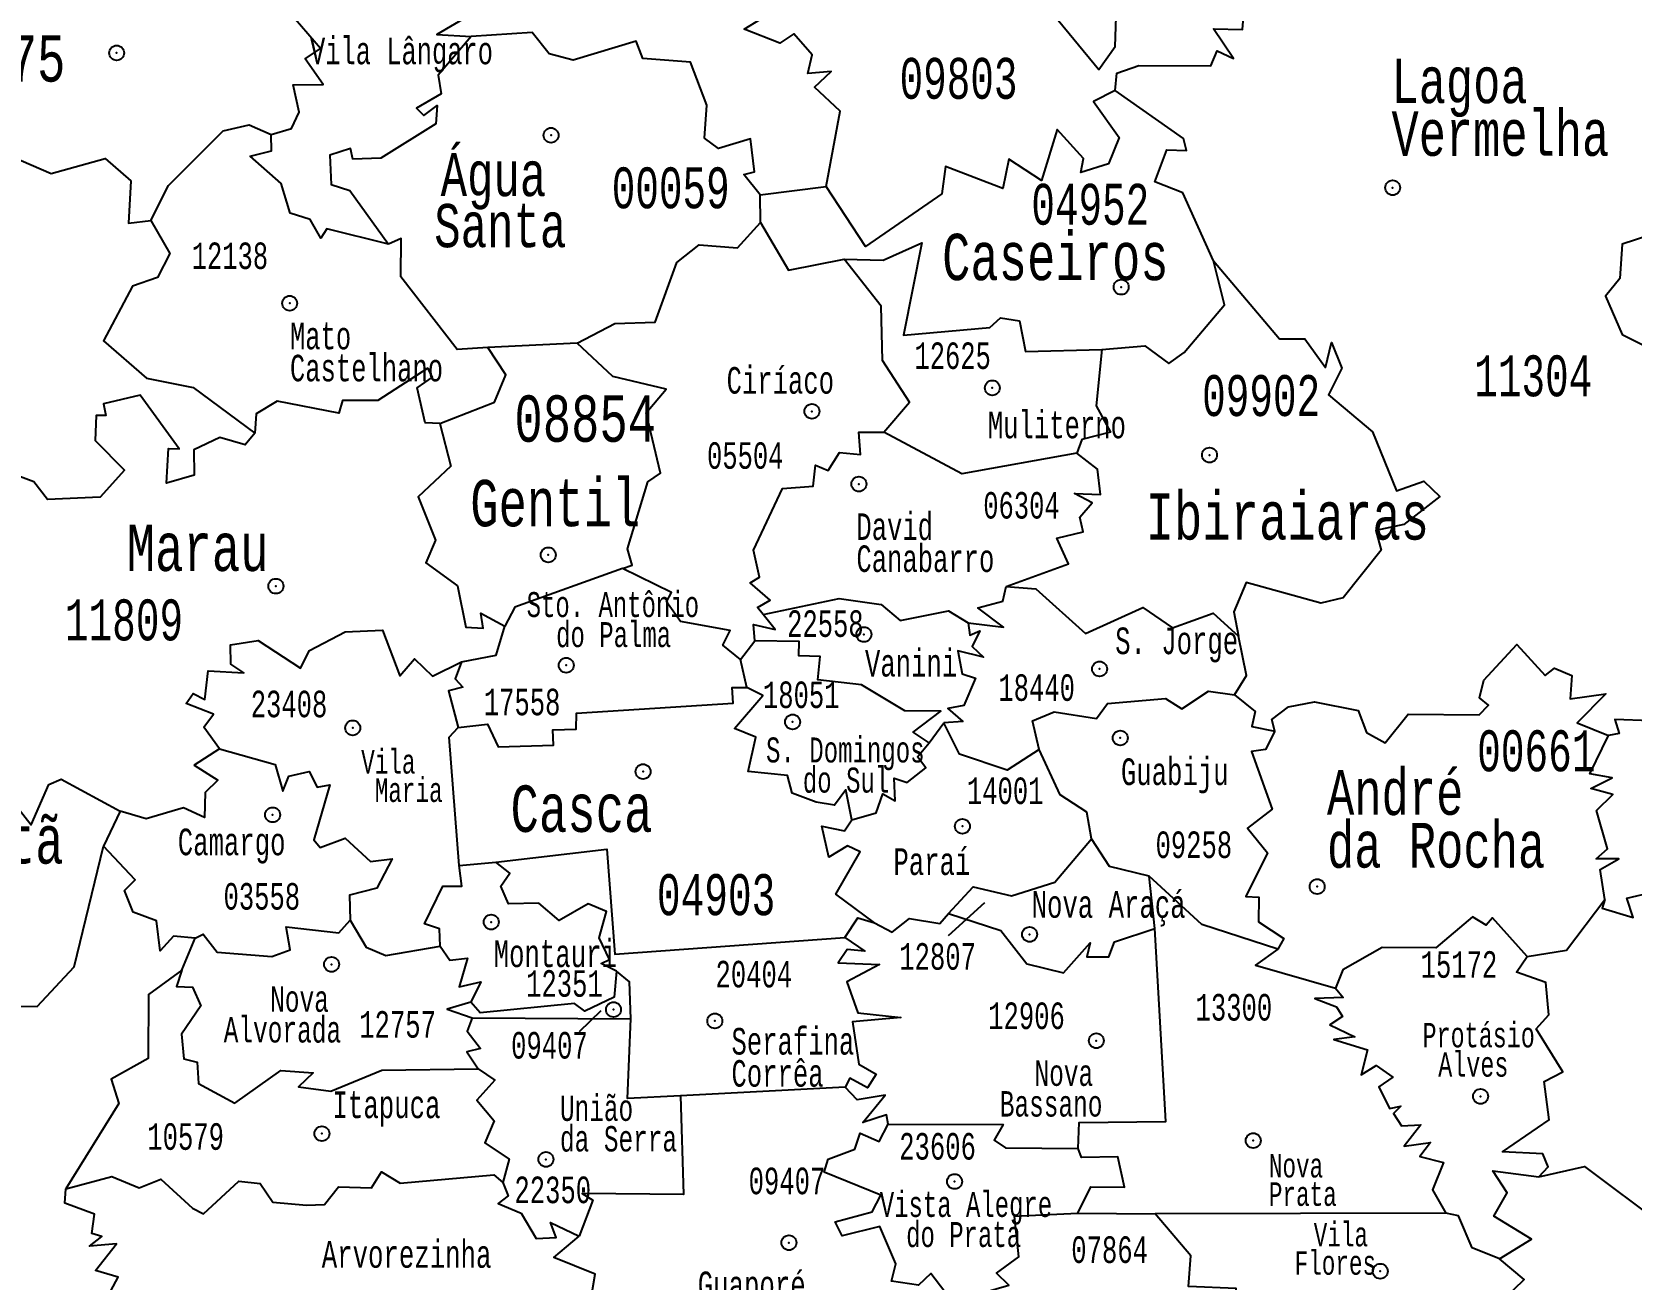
# Model space of a CAD drawing. Header units: millimetres. Extents: x 9851 to 10267, y 23387 to 23778.
# Drawn here: x 10067.28 to 10076.93, y 23436.12 to 23443.65 of the extents above; entities that cross this region are included whole.
import ezdxf
from ezdxf.enums import TextEntityAlignment as Align

# ---------------------------------------------------------------- set-up
doc = ezdxf.new("R2010")
doc.units = ezdxf.units.MM
doc.layers.add('3', color=7, linetype='Continuous')
doc.styles.add('MONOTXT', font='MONOTXT', dxfattribs={"height": 0.2})

# ---------------------------------------------------------------- blocks, each defined once
blk = doc.blocks.new('SEDE')
at = {"layer": '3', "color": 7, "linetype": 'Continuous'}
blk.add_circle((0, 0), 0.00451, dxfattribs=at)

msp = doc.modelspace()

# ---------------------------------------------------------------- linework, layer by layer
at = {"color": 7, "linetype": 'Continuous'}
for p, q in [((10071.676, 23442.6654), (10072.0746, 23442.7145)), ((10071.6774, 23442.4968), (10071.676, 23442.6654)), ((10070.5707, 23441.7693), (10070.0324, 23441.7437)), ((10071.556, 23439.8593), (10071.6426, 23439.972)), ((10071.596, 23439.6898), (10071.556, 23439.8593)), ((10072.6949, 23439.3559), (10072.7843, 23439.4768)), ((10067.8124, 23438.9431), (10067.7118, 23438.7323)), ((10069.8588, 23438.6154), (10070.0801, 23438.6354)), ((10074.0582, 23438.234), (10074.0243, 23438.5512)), ((10073.0303, 23438.39), (10072.8112, 23438.1905)), ((10068.184, 23437.9829), (10068.2643, 23438.1762)), ((10070.7141, 23437.7382), (10070.5831, 23437.6112)), ((10069.9374, 23437.6962), (10070.8952, 23437.6887)), ((10072.188, 23437.277), (10071.1951, 23437.2254)), ((10073.5938, 23436.5156), (10074.0607, 23436.5118)), ((10075.8157, 23436.5159), (10074.0607, 23436.5118))]:
    msp.add_line(p, q, dxfattribs=at)
for points in [[(10071.4657, 23444.8826), (10071.493, 23444.7951), (10071.6507, 23444.8157), (10071.6885, 23444.7246), (10071.7902, 23444.7757), (10071.8493, 23444.7115), (10072.2388, 23444.7009), (10072.6471, 23444.5426), (10072.7257, 23444.4081), (10072.9979, 23444.5256), (10073.0779, 23444.2029), (10073.7199, 23443.4218), (10073.8196, 23443.5593), (10073.8288, 23443.862), (10074.4107, 23444.3209)], [(10072.0746, 23442.7145), (10072.1577, 23443.1701), (10072.0032, 23443.3137), (10072.1049, 23443.4093), (10071.9638, 23443.3979), (10071.9896, 23443.5093), (10071.8787, 23443.637), (10071.7952, 23443.5801), (10071.5782, 23443.6656), (10071.6779, 23443.7248), (10071.5841, 23443.8551), (10071.7021, 23444.1192), (10071.5032, 23444.2773), (10071.6696, 23444.2656), (10071.7332, 23444.3529), (10071.5429, 23444.3718), (10071.5574, 23444.4601), (10071.6496, 23444.4329), (10071.671, 23444.5423), (10071.3399, 23444.6612), (10071.4724, 23444.709), (10071.419, 23444.7979)], [(10069.5093, 23444.5609), (10069.6329, 23444.5843), (10069.7249, 23444.5167), (10069.7074, 23444.4287), (10069.8801, 23444.4026), (10069.768, 23444.2945), (10069.9079, 23444.2565), (10069.9315, 23444.1618), (10069.8824, 23444.0912), (10069.8135, 23444.1123), (10069.8276, 23444.0037), (10069.7549, 23443.9621), (10069.9051, 23443.9531), (10069.8071, 23443.842), (10069.9204, 23443.8518), (10069.9141, 23443.7845), (10069.8349, 23443.7759), (10069.9132, 23443.7423), (10069.7243, 23443.6329), (10069.9302, 23443.6212)], [(10073.819, 23443.2954), (10073.8282, 23443.3996), (10073.9607, 23443.4454), (10074.3952, 23443.4437), (10074.4343, 23443.5337), (10074.5332, 23443.4884), (10074.4118, 23443.6659), (10074.5877, 23443.6623), (10074.5991, 23443.8104), (10074.7241, 23443.8301), (10074.4688, 23443.8898), (10074.5357, 23443.9926), (10074.4374, 23444.0168), (10074.6146, 23444.167), (10074.4107, 23444.3209)], [(10068.7246, 23443.0287), (10068.8457, 23443.0651), (10068.8924, 23443.1645), (10068.8563, 23443.3287), (10069.0371, 23443.3309), (10068.9293, 23443.4848), (10069.0216, 23443.549), (10068.8679, 23443.7259), (10069.029, 23443.7562), (10068.886, 23443.8998), (10069.041, 23443.9306), (10069.091, 23444.0553)], [(10069.9302, 23443.6212), (10069.7318, 23443.3876), (10069.7504, 23443.2748), (10069.6016, 23443.1868), (10069.6454, 23443.144), (10069.7268, 23443.2045), (10069.7182, 23443.0931), (10069.3852, 23442.8851), (10069.2166, 23442.8798), (10069.2018, 23442.9442), (10069.0777, 23442.904), (10069.086, 23442.7265), (10069.1988, 23442.6898), (10069.4321, 23442.367)], [(10071.676, 23442.6654), (10071.5771, 23442.7873), (10071.6407, 23442.8034), (10071.6174, 23443.002), (10071.4235, 23442.944), (10071.3393, 23443.0067), (10071.3529, 23443.2054), (10071.2549, 23443.4656), (10070.9666, 23443.4882), (10070.9271, 23443.5918), (10070.5471, 23443.4776), (10070.4015, 23443.5165), (10070.2985, 23443.6456), (10069.9302, 23443.6212)], [(10065.8699, 23443.5976), (10065.9694, 23443.549), (10065.891, 23443.4295), (10066.1285, 23443.114), (10066.8646, 23443.0226), (10067.3963, 23442.7934), (10067.7221, 23442.8843), (10067.8773, 23442.749), (10067.863, 23442.4942), (10067.9963, 23442.5095)], [(10073.819, 23443.2954), (10073.6874, 23443.2284), (10073.8418, 23443.0104), (10073.7793, 23442.8523), (10073.6116, 23442.8001), (10073.6271, 23442.8848), (10073.4685, 23443.0581), (10073.3732, 23442.7512), (10073.1768, 23442.8795), (10073.1407, 23442.702), (10072.794, 23442.8354), (10072.7718, 23442.6709), (10072.3124, 23442.3517), (10072.0746, 23442.7145)], [(10074.4127, 23442.2668), (10074.2277, 23442.6773), (10074.0579, 23442.7437), (10074.1315, 23442.9354), (10074.2485, 23442.9331), (10074.2321, 23443.0048), (10073.819, 23443.2954)], [(10067.9963, 23442.5095), (10068.1035, 23442.7206), (10068.4349, 23443.0518), (10068.5907, 23443.0868), (10068.7246, 23443.0287)], [(10069.4321, 23442.367), (10069.0596, 23442.4584), (10069.0243, 23442.4026), (10068.9582, 23442.5154), (10068.839, 23442.5534), (10068.7846, 23442.7331), (10068.5977, 23442.8984), (10068.7255, 23442.9292), (10068.7246, 23443.0287)], [(10067.9963, 23442.5095), (10068.1113, 23442.3101), (10068.0374, 23442.1656), (10067.8876, 23442.1134), (10067.7124, 23441.7834), (10067.971, 23441.5573), (10068.2537, 23441.5004), (10068.626, 23441.2265)], [(10070.5707, 23441.7693), (10070.7974, 23441.887), (10071.0413, 23441.8957), (10071.1727, 23442.2565), (10071.3077, 23442.3623), (10071.5388, 23442.3451), (10071.6774, 23442.4968)], [(10071.6774, 23442.4968), (10071.8463, 23442.2095), (10072.1819, 23442.277)], [(10077.1943, 23442.4698), (10076.879, 23442.367), (10076.8652, 23442.1595), (10076.7777, 23442.0518), (10076.8796, 23441.822), (10077.3888, 23441.5665)], [(10070.0324, 23441.7437), (10069.8468, 23441.7301), (10069.5057, 23442.1693), (10069.5079, 23442.4001), (10069.4321, 23442.367)], [(10072.1819, 23442.277), (10072.4179, 23442.2698), (10072.6507, 23442.374), (10072.5418, 23441.8181), (10073.0616, 23441.8634), (10073.126, 23441.9229), (10073.2421, 23441.9034), (10073.2774, 23441.7192), (10073.7379, 23441.7298)], [(10072.4224, 23441.2317), (10072.5779, 23441.4129), (10072.4149, 23441.6648), (10072.406, 23441.9923), (10072.1819, 23442.277)], [(10073.7379, 23441.7298), (10073.9968, 23441.7523), (10074.1429, 23441.6465), (10074.2357, 23441.7134), (10074.4793, 23441.9995), (10074.4127, 23442.2668)], [(10074.4127, 23442.2668), (10074.8102, 23441.7948), (10074.9632, 23441.7956), (10075.088, 23441.6212), (10075.1237, 23441.7734), (10075.1879, 23441.6178), (10075.1074, 23441.4565), (10075.3729, 23441.234), (10075.5168, 23440.8779), (10075.6815, 23440.9351), (10075.7791, 23440.8429), (10075.5616, 23440.6732), (10075.3913, 23440.6381), (10075.4246, 23440.5187), (10075.1952, 23440.2306), (10075.0602, 23440.1995), (10074.6096, 23440.3237), (10074.5346, 23440.1476), (10074.5635, 23439.9998)], [(10069.7424, 23441.2843), (10070.0727, 23441.412), (10070.1413, 23441.5776), (10070.0324, 23441.7437)], [(10070.8446, 23440.4082), (10070.9032, 23440.4287), (10070.8741, 23440.5265), (10070.9971, 23440.9317), (10071.0732, 23440.9834), (10070.9866, 23441.3479), (10071.1082, 23441.4909), (10070.7854, 23441.5684), (10070.5707, 23441.7693)], [(10073.7379, 23441.7298), (10073.7043, 23441.3909), (10073.7912, 23441.2312), (10073.6166, 23441.1876), (10073.5874, 23441.1056)], [(10069.7424, 23441.2843), (10069.6532, 23441.287), (10069.6057, 23441.4984), (10069.6974, 23441.5637), (10069.6704, 23441.6176), (10069.3685, 23441.4226), (10069.1549, 23441.4232), (10069.1321, 23441.3468), (10068.7602, 23441.4181), (10068.6327, 23441.3429), (10068.626, 23441.2265)], [(10068.626, 23441.2265), (10068.5677, 23441.1548), (10068.4146, 23441.2001), (10068.2565, 23441.1257), (10068.2585, 23440.9712), (10068.0926, 23440.9242), (10068.1049, 23441.1337), (10068.168, 23441.1301), (10067.9324, 23441.4545), (10067.7118, 23441.4026), (10067.7257, 23441.3331), (10067.6668, 23441.332), (10067.6612, 23441.1817), (10067.8382, 23441.002), (10067.6918, 23440.8395), (10067.3738, 23440.8256), (10067.2904, 23440.9315), (10067.0324, 23441.029)], [(10069.7424, 23441.2843), (10069.8074, 23441.0256), (10069.6118, 23440.8415), (10069.7154, 23440.5792), (10069.6574, 23440.4426), (10069.8479, 23440.3045), (10069.8982, 23440.0534), (10070.0037, 23440.0473), (10069.9902, 23440.1381), (10070.1343, 23440.0612)], [(10071.6938, 23440.1298), (10071.6596, 23440.1729), (10071.7354, 23440.2176), (10071.6152, 23440.322), (10071.6713, 23440.3556), (10071.6363, 23440.5187), (10071.811, 23440.8907), (10071.9957, 23440.9048), (10072.0099, 23441.0331), (10072.086, 23441.0006), (10072.1551, 23441.1095), (10072.2818, 23441.0968), (10072.2704, 23441.2312), (10072.4224, 23441.2317)], [(10073.5874, 23441.1056), (10072.8921, 23440.9809), (10072.4224, 23441.2317)], [(10073.1607, 23440.2992), (10073.5363, 23440.4376), (10073.4668, 23440.5926), (10073.6257, 23440.6304), (10073.6046, 23440.7192), (10073.6805, 23440.8051), (10073.5724, 23440.8612), (10073.7301, 23440.8562), (10073.711, 23441.0084), (10073.5874, 23441.1056)], [(10070.8446, 23440.4082), (10070.1943, 23440.1759), (10070.1343, 23440.0612)], [(10071.556, 23439.8593), (10071.4507, 23439.9448), (10071.4943, 23440.0343), (10071.1946, 23440.0893), (10071.1096, 23440.2067), (10071.141, 23440.2637), (10070.8446, 23440.4082)], [(10072.931, 23440.0801), (10073.1454, 23440.0545), (10072.9896, 23440.1715), (10073.1399, 23440.2117), (10073.1607, 23440.2992)], [(10073.1607, 23440.2992), (10073.3404, 23440.2854), (10073.6399, 23440.017), (10073.9854, 23440.1726), (10074.1646, 23440.0495), (10074.4102, 23440.1384), (10074.5635, 23439.9998)], [(10071.6938, 23440.1298), (10072.1527, 23440.2279), (10072.4057, 23440.1912), (10072.5204, 23440.0937), (10072.8116, 23440.1534), (10072.931, 23440.0801)], [(10069.8735, 23439.8459), (10070.0813, 23439.8843), (10070.1343, 23440.0612)], [(10071.6426, 23439.972), (10071.6349, 23440.0709), (10071.7652, 23440.0395), (10071.6938, 23440.1298)], [(10072.931, 23440.0801), (10072.9418, 23440.0054), (10073.0019, 23440.0326), (10072.9549, 23439.9376), (10073.023, 23439.8737), (10072.8693, 23439.9112), (10072.8957, 23439.7726), (10072.9757, 23439.7473), (10072.9057, 23439.5812), (10072.8077, 23439.5637), (10072.8993, 23439.4854), (10072.7843, 23439.4768)], [(10068.4116, 23439.3187), (10068.3168, 23439.4512), (10068.3765, 23439.5292), (10068.2107, 23439.5942), (10068.2527, 23439.6531), (10068.3235, 23439.6181), (10068.3438, 23439.7912), (10068.5588, 23439.7781), (10068.481, 23439.8301), (10068.4774, 23439.9468), (10068.6446, 23439.9737), (10068.9016, 23439.8065), (10068.9555, 23439.9143), (10069.1696, 23440.0254), (10069.396, 23440.0359), (10069.4996, 23439.7612), (10069.5882, 23439.8634), (10069.6968, 23439.7593), (10069.8735, 23439.8459)], [(10072.6949, 23439.3559), (10072.5999, 23439.4209), (10072.7666, 23439.5468), (10072.5491, 23439.5501), (10072.2882, 23439.7068), (10072.0246, 23439.737), (10072.038, 23439.8762), (10071.9093, 23439.8804), (10071.9118, 23439.9687), (10071.6426, 23439.972)], [(10074.539, 23439.6465), (10074.6118, 23439.7632), (10074.5635, 23439.9998)], [(10074.7829, 23439.427), (10074.7652, 23439.497), (10074.8646, 23439.5729), (10075.021, 23439.6031), (10075.2863, 23439.5515), (10075.336, 23439.4192), (10075.4493, 23439.3562), (10075.5877, 23439.5284), (10076.0163, 23439.5251), (10076.0729, 23439.5834), (10076.018, 23439.6273), (10076.0443, 23439.734), (10076.2426, 23439.949), (10076.414, 23439.7626), (10076.4716, 23439.8076), (10076.5752, 23439.7626), (10076.5652, 23439.6223), (10076.7801, 23439.652), (10076.6079, 23439.4768), (10076.7974, 23439.4009)], [(10069.8735, 23439.8459), (10069.8341, 23439.7417), (10069.8813, 23439.6918), (10069.7946, 23439.6698), (10069.8529, 23439.449)], [(10069.8529, 23439.449), (10070.0296, 23439.4695), (10070.0935, 23439.332), (10070.4285, 23439.3428), (10070.4241, 23439.4351), (10070.5652, 23439.4376), (10070.5666, 23439.5354), (10071.5129, 23439.5959), (10071.5074, 23439.6906), (10071.596, 23439.6898)], [(10072.2285, 23438.8909), (10072.1926, 23439.0712), (10072.1238, 23438.9787), (10072.0129, 23438.9982), (10071.8694, 23439.052), (10071.8399, 23439.1584), (10071.6037, 23439.1829), (10071.6493, 23439.3895), (10071.5199, 23439.4415), (10071.6912, 23439.6426), (10071.596, 23439.6898)], [(10073.3593, 23439.3156), (10073.3193, 23439.4887), (10073.451, 23439.544), (10073.7057, 23439.5037), (10073.7729, 23439.5931), (10074.1221, 23439.6232), (10074.2213, 23439.562), (10074.3824, 23439.6676), (10074.539, 23439.6465)], [(10074.539, 23439.6465), (10074.6635, 23439.5454), (10074.6438, 23439.4545), (10074.7829, 23439.427)], [(10073.3593, 23439.3156), (10073.1676, 23439.1912), (10072.8799, 23439.2876), (10072.7843, 23439.4768)], [(10077.0493, 23439.4882), (10076.8352, 23439.4965), (10076.8602, 23439.4126), (10076.7974, 23439.4009)], [(10069.8588, 23438.6154), (10069.7977, 23439.3904), (10069.8529, 23439.449)], [(10074.7829, 23439.427), (10074.7265, 23439.3151), (10074.6421, 23439.3045), (10074.766, 23438.9545), (10074.6182, 23438.8412), (10074.7388, 23438.692), (10074.6077, 23438.4284), (10074.6857, 23438.424), (10074.6841, 23438.2751), (10074.8366, 23438.1754), (10074.7999, 23438.1093)], [(10076.7743, 23438.4106), (10076.7457, 23438.592), (10076.8599, 23438.6562), (10076.7218, 23438.6565), (10076.7902, 23438.7159), (10076.7241, 23438.9465), (10076.8235, 23439.0448), (10076.691, 23439.0806), (10076.8182, 23439.144), (10076.684, 23439.1684), (10076.7974, 23439.4009)], [(10068.4116, 23439.3187), (10068.2579, 23439.2206), (10068.4013, 23439.1309), (10068.3249, 23439.0554), (10068.3218, 23438.9059), (10068.194, 23438.9643), (10067.9693, 23438.8979), (10067.8124, 23438.9431)], [(10068.4116, 23439.3187), (10068.7488, 23439.2251), (10068.794, 23439.0648), (10068.8296, 23439.154), (10068.9529, 23439.1826), (10069.001, 23439.0873), (10069.0777, 23439.1026), (10068.9815, 23438.7695), (10069.0202, 23438.724), (10069.1707, 23438.7798), (10069.3235, 23438.6387), (10069.454, 23438.6548), (10069.3621, 23438.4793), (10069.1974, 23438.4354), (10069.201, 23438.2845)], [(10072.2285, 23438.8909), (10072.3749, 23438.934), (10072.4166, 23439.0487), (10072.491, 23439.0059), (10072.4838, 23439.1423), (10072.5632, 23439.1165), (10072.6754, 23439.2053), (10072.6252, 23439.272), (10072.6949, 23439.3559)], [(10073.676, 23438.7754), (10073.6477, 23438.9365), (10073.4857, 23439.0426), (10073.3593, 23439.3156)], [(10066.8551, 23439.0965), (10067.006, 23438.9784), (10067.1657, 23438.9996), (10067.2749, 23438.8612), (10067.3815, 23439.1037), (10067.4565, 23439.1359), (10067.8124, 23438.9431)], [(10076.7743, 23438.4106), (10076.7582, 23438.3581), (10076.9452, 23438.3009), (10076.9079, 23438.4184), (10077.0629, 23438.4545), (10077.0329, 23438.5843), (10077.109, 23438.5556), (10077.1532, 23438.7112), (10077.2249, 23438.5998), (10077.3474, 23438.7004), (10077.2827, 23438.9018), (10077.5557, 23438.827), (10077.4082, 23438.9023), (10077.4154, 23438.9637), (10077.5896, 23438.9576), (10077.6146, 23438.8704), (10077.6952, 23438.8576), (10077.7221, 23438.9648), (10077.9618, 23438.984), (10078.0465, 23438.8706), (10078.0813, 23439.024), (10078.2127, 23438.9987), (10078.1921, 23438.9067)], [(10072.3666, 23438.2695), (10072.1324, 23438.4431), (10072.2785, 23438.697), (10072.2029, 23438.734), (10072.0907, 23438.6651), (10072.0488, 23438.8518), (10072.1854, 23438.824), (10072.2285, 23438.8909)], [(10064.6085, 23438.4223), (10064.743, 23438.4415), (10064.7827, 23438.3437), (10064.9554, 23438.3534), (10064.9763, 23438.2806), (10065.0674, 23438.2995), (10065.1143, 23438.2351), (10065.2954, 23438.2709), (10065.3227, 23438.1154), (10065.5268, 23438.1482), (10065.7785, 23438.027), (10065.9179, 23438.0542), (10066.0746, 23437.8873), (10066.2638, 23437.9118), (10066.3027, 23437.8018), (10066.4985, 23437.7857), (10066.6893, 23437.9023), (10066.931, 23437.7692), (10067.3121, 23437.7642), (10067.5343, 23438.0026), (10067.7118, 23438.7323)], [(10068.2643, 23438.1762), (10068.1343, 23438.189), (10068.0535, 23438.1009), (10068.0307, 23438.2804), (10067.8915, 23438.334), (10067.8379, 23438.4634), (10067.9018, 23438.5279), (10067.7118, 23438.7323)], [(10070.0801, 23438.6354), (10070.7496, 23438.714), (10070.7977, 23438.0795), (10072.1871, 23438.1809)], [(10072.8116, 23438.3256), (10072.9607, 23438.487), (10073.1924, 23438.4331), (10073.4546, 23438.5143), (10073.676, 23438.7754)], [(10074.0243, 23438.5512), (10073.7835, 23438.6093), (10073.676, 23438.7754)], [(10069.744, 23438.129), (10069.739, 23438.2323), (10069.6499, 23438.2634), (10069.7604, 23438.4912), (10069.8743, 23438.4901), (10069.8588, 23438.6154)], [(10070.8085, 23437.9768), (10070.7168, 23438.0237), (10070.7666, 23438.0487), (10070.7038, 23438.1787), (10070.7482, 23438.3368), (10070.6366, 23438.3845), (10070.4618, 23438.2829), (10070.3398, 23438.3873), (10070.1568, 23438.3843), (10070.1104, 23438.4895), (10070.1652, 23438.5695), (10070.0801, 23438.6354)], [(10074.7999, 23438.1093), (10074.341, 23438.2593), (10074.0243, 23438.5512)], [(10076.3049, 23438.0656), (10076.544, 23438.1032), (10076.7743, 23438.4106)], [(10072.3666, 23438.2695), (10072.4727, 23438.212), (10072.5774, 23438.2945), (10072.7596, 23438.2643), (10072.8116, 23438.3256)], [(10072.8116, 23438.3256), (10073.1279, 23438.2234), (10073.286, 23438.0212), (10073.506, 23437.9665), (10073.6682, 23438.1482), (10073.648, 23438.0629), (10073.7801, 23438.0637), (10073.8146, 23438.1551), (10074.0582, 23438.234)], [(10068.2643, 23438.1762), (10068.3135, 23438.2009), (10068.3971, 23438.0917), (10068.7282, 23438.0654), (10068.8385, 23438.1056), (10068.8144, 23438.2459), (10069.1332, 23438.2095), (10069.201, 23438.2845)], [(10069.201, 23438.2845), (10069.2963, 23438.1229), (10069.4168, 23438.072), (10069.744, 23438.129)], [(10072.1871, 23438.1809), (10072.2652, 23438.2995), (10072.3666, 23438.2695)], [(10073.5952, 23436.9065), (10073.601, 23437.0634), (10074.1246, 23437.0687), (10074.0582, 23438.234)], [(10076.3049, 23438.0656), (10076.0968, 23438.3001), (10076.0588, 23438.2559), (10075.9755, 23438.3051), (10075.7552, 23438.1173), (10075.4301, 23438.1198), (10075.1921, 23437.9857), (10075.1485, 23437.8745)], [(10069.744, 23438.129), (10069.8021, 23438.0434), (10069.9085, 23438.0548), (10069.8585, 23437.8834), (10069.9891, 23437.9126), (10069.9287, 23437.7893)], [(10072.1871, 23438.1809), (10072.3068, 23438.0982), (10072.1999, 23438.1081), (10072.1466, 23438.0279), (10072.3965, 23438.0176), (10072.1985, 23437.912), (10072.2652, 23437.7248), (10072.5257, 23437.6968), (10072.2335, 23437.6709), (10072.2721, 23437.4154), (10072.3751, 23437.3562), (10072.3238, 23437.2726), (10072.2163, 23437.3306), (10072.188, 23437.277)], [(10074.7999, 23438.1093), (10074.6654, 23438.0134), (10075.1485, 23437.8745)], [(10076.376, 23436.7362), (10076.4324, 23436.7951), (10076.4001, 23436.8748), (10076.1574, 23436.887), (10076.4376, 23437.0795), (10076.409, 23437.3107), (10076.5218, 23437.3692), (10076.361, 23437.6284), (10076.436, 23437.7146), (10076.4182, 23437.9084), (10076.2404, 23437.9718), (10076.3049, 23438.0656)], [(10068.184, 23437.9829), (10067.9824, 23437.8362), (10067.981, 23437.449), (10067.7579, 23437.3251), (10067.8049, 23437.1781), (10067.4838, 23436.6632)], [(10068.184, 23437.9829), (10068.1513, 23437.8857), (10068.2485, 23437.8798), (10068.2993, 23437.7673), (10068.1821, 23437.5965), (10068.1974, 23437.4482), (10068.2777, 23437.4284), (10068.2843, 23437.2984), (10068.5041, 23437.1801), (10068.7819, 23437.3776), (10068.9769, 23437.3643), (10068.889, 23437.2784), (10069.0849, 23437.2529), (10069.391, 23437.379), (10069.9727, 23437.387)], [(10070.8085, 23437.9768), (10070.7938, 23437.8206), (10070.6179, 23437.7348), (10070.5543, 23437.782), (10069.986, 23437.7259), (10069.9287, 23437.7893)], [(10070.8952, 23437.6887), (10070.8876, 23437.912), (10070.8085, 23437.9768)], [(10075.1485, 23437.8745), (10075.1952, 23437.819), (10075.0249, 23437.8115), (10075.1554, 23437.7612), (10075.1916, 23437.7026), (10075.1141, 23437.654), (10075.2663, 23437.5812), (10075.1382, 23437.5651), (10075.3424, 23437.502), (10075.3038, 23437.3504), (10075.3935, 23437.4084), (10075.4946, 23437.3381), (10075.4093, 23437.2787), (10075.4746, 23437.1481), (10075.5432, 23437.1615), (10075.4996, 23437.117), (10075.5468, 23437.0434), (10075.664, 23437.0501), (10075.5635, 23436.9204), (10075.7215, 23436.9429), (10075.6577, 23436.859), (10075.8015, 23436.8226), (10075.7338, 23436.6567), (10075.8157, 23436.5159)], [(10069.9287, 23437.7893), (10069.7857, 23437.7482), (10069.9374, 23437.6962)], [(10069.9374, 23437.6962), (10069.9076, 23437.6159), (10069.9876, 23437.5109), (10069.9057, 23437.4898), (10069.9727, 23437.387)], [(10071.1951, 23437.2254), (10070.8757, 23437.2084), (10070.8952, 23437.6887)], [(10069.9727, 23437.387), (10070.0741, 23437.3201), (10069.9652, 23437.1979), (10070.0704, 23437.0743), (10070.0138, 23436.9412), (10070.1596, 23436.8423), (10070.1221, 23436.7018)], [(10072.4491, 23437.0543), (10072.4377, 23437.1093), (10072.2949, 23437.0626), (10072.4299, 23437.229), (10072.2618, 23437.2001), (10072.188, 23437.277)], [(10071.1951, 23437.2254), (10071.2138, 23436.6295), (10070.6018, 23436.6343), (10070.6649, 23436.5951), (10070.5835, 23436.3773)], [(10072.8493, 23435.9654), (10072.7057, 23436.1512), (10072.6307, 23436.0812), (10072.4676, 23436.1054), (10072.4952, 23436.2109), (10072.3982, 23436.4365), (10072.1716, 23436.3792), (10072.1291, 23436.464), (10072.3513, 23436.5237), (10072.4046, 23436.6254), (10072.0629, 23436.7629), (10072.0871, 23436.8426), (10072.2474, 23436.9018), (10072.2796, 23436.9987), (10072.3943, 23436.9482), (10072.4491, 23437.0543)], [(10072.4491, 23437.0543), (10073.1416, 23437.0515), (10073.0874, 23436.9573), (10073.1565, 23436.9115), (10073.5952, 23436.9065)], [(10073.5938, 23436.5156), (10073.6715, 23436.6746), (10073.8757, 23436.6726), (10073.8349, 23436.8554), (10073.6152, 23436.8518), (10073.5952, 23436.9065)], [(10067.4838, 23436.6632), (10067.7618, 23436.7384), (10067.9263, 23436.6695), (10068.0582, 23436.7218), (10068.2496, 23436.5468), (10068.3149, 23436.5115), (10068.5282, 23436.7095), (10068.6565, 23436.6948), (10068.7332, 23436.5834), (10068.9366, 23436.5654), (10069.0451, 23436.5676), (10069.1293, 23436.6757), (10069.3288, 23436.6684), (10069.3902, 23436.7667), (10069.5027, 23436.6965), (10070.0688, 23436.7468), (10070.1221, 23436.7018)], [(10076.138, 23436.2409), (10076.3315, 23436.3584), (10076.1046, 23436.4987), (10076.186, 23436.6387), (10076.0982, 23436.7715), (10076.376, 23436.7362)], [(10076.376, 23436.7362), (10076.6513, 23436.7979), (10077.1257, 23436.4429), (10077.3874, 23436.5176), (10077.5696, 23436.2998), (10077.5899, 23436.4067), (10077.7216, 23436.4265), (10077.7602, 23436.3359), (10077.8918, 23436.517), (10078.0274, 23436.4942), (10078.2304, 23436.6273), (10078.4263, 23436.6159), (10078.6521, 23436.4717), (10078.719, 23436.3334), (10078.9921, 23436.2301)], [(10070.1221, 23436.7018), (10070.1554, 23436.6204), (10070.0938, 23436.5754), (10070.2332, 23436.5156), (10070.3227, 23436.3626), (10070.4446, 23436.3693), (10070.4104, 23436.459), (10070.5835, 23436.3773)], [(10067.7551, 23436.0465), (10067.8001, 23436.1306), (10067.6635, 23436.1693), (10067.7902, 23436.3301), (10067.6279, 23436.317), (10067.7013, 23436.3754), (10067.641, 23436.3937), (10067.6565, 23436.5101), (10067.4782, 23436.5773), (10067.4838, 23436.6632)], [(10072.8493, 23435.9654), (10072.9813, 23435.9479), (10073.023, 23436.0365), (10073.1771, 23436.0823), (10073.1032, 23436.154), (10073.2368, 23436.2523), (10073.2102, 23436.4973), (10073.5938, 23436.5156)], [(10074.5641, 23435.9281), (10074.5499, 23436.0609), (10074.2604, 23436.0734), (10074.2749, 23436.259), (10074.0607, 23436.5118)], [(10076.138, 23436.2409), (10075.9735, 23436.3059), (10075.8916, 23436.5004), (10075.8157, 23436.5159)], [(10070.6596, 23436.0295), (10070.6796, 23436.1487), (10070.4307, 23436.2479), (10070.5835, 23436.3773)], [(10076.0516, 23435.8451), (10076.1951, 23435.8776), (10076.1685, 23436.0018), (10076.2885, 23436.1148), (10076.138, 23436.2409)]]:
    msp.add_lwpolyline(points, dxfattribs=at)
for p in [(10067.791, 23443.5212), (10070.4132, 23443.024), (10075.4938, 23442.7073), (10073.8549, 23442.1073), (10068.8354, 23442.0101), (10073.0771, 23441.499), (10071.9882, 23441.3573), (10074.3882, 23441.0934), (10072.2715, 23440.9184), (10070.3965, 23440.4906), (10068.7521, 23440.3018), (10072.3021, 23440.0101), (10070.5049, 23439.824), (10073.7243, 23439.8018), (10071.8716, 23439.4823), (10069.216, 23439.4462), (10073.8493, 23439.3851), (10070.9688, 23439.1823), (10068.7326, 23438.9212), (10072.8965, 23438.8518), (10075.0382, 23438.4879), (10070.0521, 23438.274), (10073.3021, 23438.199), (10069.0882, 23438.0184), (10070.7904, 23437.7454), (10071.4021, 23437.6768), (10073.7049, 23437.5573), (10076.0243, 23437.2212), (10069.0299, 23436.9962), (10074.6521, 23436.9545), (10070.3827, 23436.8406), (10072.8493, 23436.7073), (10071.8493, 23436.3379), (10075.4188, 23436.1656)]:
    msp.add_point(p, dxfattribs=at)

# ---------------------------------------------------------------- block references
for p, xscale, yscale, zscale, rotation in [((10067.791, 23443.5212), 10, 10, 10, 357.3483478856757), ((10070.4132, 23443.024), 9.999979691936334, 9.999979691936334, 10, 357.4565105614006), ((10075.4938, 23442.7073), 10.00000000000001, 10.00000000000001, 10.00000000000001, 357.6805660715669), ((10073.8549, 23442.1073), 9.999983345391556, 9.999983345391556, 10, 357.5919081240698), ((10068.8354, 23442.0101), 10, 10, 10, 357.3595663723596), ((10073.0771, 23441.499), 9.999980819946337, 9.999980819946337, 10, 357.5419699173513), ((10071.9882, 23441.3573), 10.00001035860581, 10.00001035860581, 10, 357.4888331367658), ((10074.3882, 23441.0934), 9.999979432702187, 9.999979432702187, 10, 357.5924412633743), ((10072.2715, 23440.9184), 10, 10, 10, 357.4912320752335), ((10070.3965, 23440.4907), 10, 10, 10, 357.3948209616026), ((10068.7521, 23440.3018), 10, 10, 10, 357.3141593709881), ((10072.3021, 23440.0101), 10.00000000000001, 10.00000000000001, 10.00000000000001, 357.470939331462), ((10070.5049, 23439.824), 10, 10, 10, 357.3836024835981), ((10073.7243, 23439.8018), 10.00001435454997, 10.00001435454997, 10, 357.5312961207247), ((10069.216, 23439.4462), 10, 10, 10, 357.3146923947177), ((10071.8715, 23439.4823), 9.999981155291843, 9.999981155291843, 10, 357.4383501592945), ((10073.8493, 23439.3851), 10, 10, 10, 357.5272862711986), ((10070.9688, 23439.1823), 10, 10, 10, 357.3894782516579), ((10068.7326, 23438.9212), 9.999999999999998, 9.999999999999998, 9.999999999999998, 357.2794378496315), ((10072.8965, 23438.8518), 10.00001003388648, 10.00001003388648, 10, 357.4706727868879), ((10075.0382, 23438.4879), 9.999981124500335, 9.999981124500335, 10, 357.5606634270234), ((10070.0521, 23438.274), 10, 10, 10, 357.324844839397), ((10073.3021, 23438.199), 9.99998744196095, 9.99998744196095, 10, 357.4736047832268), ((10069.0882, 23438.0184), 9.999999999999998, 9.999999999999998, 9.999999999999998, 357.273562100083), ((10070.7904, 23437.7454), 10.00001431898807, 10.00001431898807, 10, 357.3462157363951), ((10071.4021, 23437.6768), 9.999985865089851, 9.999985865089851, 10, 357.3729170463121), ((10073.7049, 23437.5573), 10.00000000000001, 10.00000000000001, 10.00000000000001, 357.4768150855491), ((10076.0243, 23437.2212), 10, 10, 10, 357.5761581358167), ((10069.0299, 23436.9962), 10, 10, 10, 357.2457823703712), ((10074.6521, 23436.9545), 10.00001573940403, 10.00001573940403, 10, 357.5064603800847), ((10070.3826, 23436.8407), 9.999976798509866, 9.999976798509866, 10, 357.3050729497629), ((10072.8493, 23436.7073), 10.00001088943243, 10.00001088943243, 10, 357.41672482208), ((10071.8493, 23436.3379), 9.99998695320032, 9.99998695320032, 10, 357.3611655031663), ((10075.4188, 23436.1657), 9.99998359226564, 9.99998359226564, 10, 357.5230098526084)]:
    msp.add_blockref('SEDE', p, dxfattribs=dict(at, xscale=xscale, yscale=yscale, zscale=zscale, rotation=rotation))

# ---------------------------------------------------------------- texts
at = {"color": 7, "linetype": 'Continuous', "style": 'MONOTXT'}
for s, height, width, p in [('05975', 0.27945, 0.705884, (10067.0546, 23443.4882)), ('Vila L%%226ngaro', 0.159544, 0.666655, (10069.5104, 23443.5158)), ('09803', 0.2466, 0.666667, (10072.8731, 23443.368)), ('00059', 0.24675, 0.66667, (10071.1355, 23442.707)), ('04952', 0.24677, 0.666667, (10073.6686, 23442.6077)), ('12138', 0.15973, 0.666667, (10068.4748, 23442.2968)), ('12625', 0.15981, 0.666661, (10072.8376, 23441.6934)), ('11304', 0.24701, 0.666659, (10076.3425, 23441.5718)), ('09902', 0.24704, 0.666663, (10074.6999, 23441.4527)), ('08854', 0.28002, 0.705881, (10070.6196, 23441.3139)), ('05504', 0.1599, 0.666672, (10071.5855, 23441.0906)), ('06304', 0.15995, 0.666678, (10073.2531, 23440.79)), ('11809', 0.24736, 0.666667, (10067.8351, 23440.0982)), ('22558', 0.16006, 0.666661, (10072.0692, 23440.0758)), ('18440', 0.16011, 0.666661, (10073.3447, 23439.6895)), ('23408', 0.16013, 0.666661, (10068.8315, 23439.5906)), ('17558', 0.16013, 0.666672, (10070.2386, 23439.6024)), ('18051', 0.16012, 0.666661, (10071.9234, 23439.6462)), ('00661', 0.24754, 0.666659, (10076.361, 23439.3081)), ('14001', 0.16021, 0.666667, (10073.1547, 23439.0666)), ('09258', 0.16026, 0.666678, (10074.2936, 23438.7408)), ('03558', 0.16031, 0.666667, (10068.6673, 23438.4291)), ('04903', 0.24774, 0.666659, (10071.4097, 23438.4393)), ('12807', 0.16036, 0.666655, (10072.7468, 23438.0663)), ('20404', 0.16038, 0.666655, (10071.6373, 23437.9594)), ('15172', 0.16037, 0.666667, (10075.8939, 23438.0176)), ('12351', 0.16039, 0.666672, (10070.4941, 23437.9031)), ('13300', 0.16041, 0.666661, (10074.5352, 23437.7593)), ('12757', 0.16043, 0.666667, (10069.4868, 23437.6558)), ('12906', 0.16041, 0.666661, (10073.2836, 23437.7081)), ('09407', 0.16055, 0.666672, (10070.4036, 23437.5298)), ('10579', 0.16053, 0.666672, (10068.2074, 23436.979)), ('23606', 0.16054, 0.666655, (10072.7465, 23436.9199)), ('09407', 0.16057, 0.666667, (10071.8375, 23436.7108)), ('22350', 0.16055, 0.666672, (10070.4235, 23436.657)), ('07864', 0.16063, 0.666661, (10073.7852, 23436.296))]:
    msp.add_text(s, height=height, dxfattribs=dict(at, width=width)).set_placement(p, align=Align.MIDDLE)
for s, height, rotation, width, p in [('Lagoa ', 0.26893, 359.99829, 0.705882, (10075.4869, 23443.218)), ('Vermelha', 0.26893, 359.99829, 0.705882, (10075.4869, 23442.9)), ('Andr%%233 ', 0.26958, 359.99829, 0.705881, (10075.0973, 23438.9214)), ('da Rocha', 0.26958, 359.99829, 0.705881, (10075.0973, 23438.6027)), ('Uni%%227o ', 0.15316, 359.99821, 0.666642, (10070.4671, 23437.0734)), ('da Serra', 0.15316, 359.99821, 0.666642, (10070.4671, 23436.8887))]:
    msp.add_text(s, height=height, rotation=rotation, dxfattribs=dict(at, width=width)).set_placement(p)
for s, height, rotation, width, p in [('%%193gua ', 0.26107, 359.99821, 0.705889, (10070.5441, 23442.9178)), ('Santa', 0.26107, 359.99821, 0.705889, (10070.5057, 23442.6092)), ('Nova ', 0.1536, 359.99822, 0.66663, (10069.1608, 23437.8855)), ('Alvorada', 0.1536, 359.99822, 0.66663, (10069.1461, 23437.7002)), ('Nova ', 0.15345, 359.99822, 0.666643, (10073.7746, 23437.4382)), ('Bassano', 0.15345, 359.99822, 0.666643, (10073.742, 23437.253))]:
    msp.add_text(s, height=height, rotation=rotation, dxfattribs=dict(at, width=width)).set_placement(p, align=Align.TOP_RIGHT)
for s, height, width, p in [('Caseiros', 0.27979, 0.705885, (10072.7739, 23442.1496)), ('Gentil', 0.28019, 0.70589, (10069.9252, 23440.6631)), ('S. Jorge', 0.16081, 0.666649, (10073.8188, 23439.8913)), ('Ibirapuit%%227', 0.280728, 0.705884, (10065.7558, 23438.6268)), ('Nova Ara%%231%%225', 0.16105, 0.666649, (10073.3146, 23438.2997)), ('Itapuca', 0.16124, 0.666644, (10069.0944, 23437.09)), ('Arvorezinha', 0.161378, 0.666638, (10069.0291, 23436.1865))]:
    msp.add_text(s, height=height, dxfattribs=dict(at, width=width)).set_placement(p)
for s, height, rotation, width, p in [('Mato ', 0.16022, 359.99959, 0.666649, (10068.837, 23441.8921)), ('Castelhano', 0.16022, 359.99959, 0.666649, (10068.837, 23441.6988)), ('David ', 0.16032, 359.99955, 0.666649, (10072.2567, 23440.7414)), ('Canabarro', 0.16032, 359.99955, 0.666649, (10072.2567, 23440.548)), ('Vila', 0.14203, 0.00001, 0.666641, (10069.2671, 23439.3123)), (' Maria', 0.14203, 0.00001, 0.666641, (10069.2671, 23439.141)), ('Serafina ', 0.16062, 359.99944, 0.666655, (10071.5024, 23437.6343)), ('Corr%%234a', 0.16062, 359.99944, 0.666655, (10071.5024, 23437.4406)), ('Nova ', 0.14199, 0.00002, 0.666634, (10074.7467, 23436.8736)), ('Prata', 0.14199, 0.00002, 0.666634, (10074.7467, 23436.7023))]:
    msp.add_text(s, height=height, rotation=rotation, dxfattribs=dict(at, width=width)).set_placement(p, align=Align.TOP_LEFT)
for s, height, width, p in [('Cir%%237aco', 0.160572, 0.666644, (10072.1216, 23441.4642)), ('Marau', 0.28026, 0.705889, (10068.7079, 23440.3937))]:
    msp.add_text(s, height=height, dxfattribs=dict(at, width=width)).set_placement(p, align=Align.RIGHT)
for s, height, width, p in [('Muliterno', 0.16059, 0.666655, (10073.0498, 23441.3554)), ('Ibiraiaras', 0.28013, 0.705881, (10074.0024, 23440.8632)), ('Guabiju', 0.1609, 0.666655, (10073.8534, 23439.2621)), ('Montauri', 0.16107, 0.666644, (10070.0672, 23438.163))]:
    msp.add_text(s, height=height, dxfattribs=dict(at, width=width)).set_placement(p, align=Align.TOP_LEFT)
for s, height, rotation, width, p in [('Sto. Ant%%244nio ', 0.150367, 359.99819, 0.666648, (10070.8299, 23440.1155)), ('do Palma', 0.15037, 359.99819, 0.666648, (10070.791, 23439.9341)), ('Prot%%225sio ', 0.146869, 359.99841, 0.666654, (10076.0555, 23437.5175)), ('Alves', 0.14687, 359.99841, 0.666654, (10075.9807, 23437.3404))]:
    msp.add_text(s, height=height, rotation=rotation, dxfattribs=dict(at, width=width)).set_placement(p, align=Align.CENTER)
at = {"color": 7, "linetype": 'Continuous', "style": 'MONOTXT', "width": 0.666667}
msp.add_text('Vanini', height=0.16081, dxfattribs=at).set_placement((10072.5866, 23439.9171), align=Align.TOP_CENTER)
at = {"color": 7, "linetype": 'Continuous', "style": 'MONOTXT'}
for s, height, rotation, width, p in [('S. Domingos ', 0.150803, 359.99818, 0.666654, (10072.2332, 23439.3882)), ('do Sul', 0.1508, 359.99818, 0.666654, (10072.1943, 23439.2063)), ('Vista Alegre ', 0.150261, 359.9982, 0.666636, (10072.9615, 23436.6437)), ('do Prata', 0.15026, 359.9982, 0.666636, (10072.9038, 23436.4624))]:
    msp.add_text(s, height=height, rotation=rotation, dxfattribs=dict(at, width=width)).set_placement(p, align=Align.TOP_CENTER)
for s, height, width, p in [('Casca', 0.2806, 0.705881, (10071.0256, 23439.0988)), ('Camargo', 0.16097, 0.666644, (10068.8102, 23438.8381)), ('Para%%237', 0.16099, 0.666644, (10072.9445, 23438.7191)), ('Guapor%%233', 0.161381, 0.666644, (10071.9506, 23436.1637))]:
    msp.add_text(s, height=height, dxfattribs=dict(at, width=width)).set_placement(p, align=Align.TOP_RIGHT)
at = {"color": 7, "linetype": 'Continuous', "style": 'MONOTXT', "width": 0.666667}
for s, p in [('Vila ', (10075.4268, 23436.3157)), ('Flores', (10075.3937, 23436.1445))]:
    msp.add_text(s, height=0.14199, rotation=0.00002, dxfattribs=at).set_placement(p, align=Align.RIGHT)

doc.saveas('drawing.dxf')
